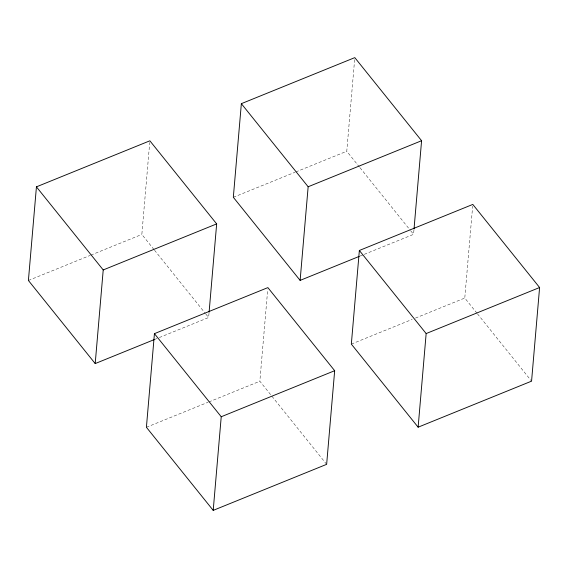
<?xml version="1.0" encoding="UTF-8"?>
<svg xmlns="http://www.w3.org/2000/svg" width="568" height="568" viewBox="0 0 568 568"><rect width="100%" height="100%" fill="white"/><g stroke="black" fill="none" stroke-linecap="round" stroke-linejoin="round"><path stroke-width="0.43" stroke-dasharray="2.84 2.13" d="M153.985 249.544L141.844 234.435L149.718 142.568M159.317 337.548L208.641 317.526L209.017 313.11M326.643 464.333L259.846 381.235L267.727 289.375M359.466 167.042L346.771 151.251L354.645 59.384M364.244 254.365L413.568 234.343L414.022 229.046M476.921 313.16L464.78 298.051L472.654 206.191M28.4 280.478L90.056 255.451M90.873 255.117L141.844 234.435M233.327 197.295L294.984 172.274M295.8 171.941L346.771 151.251M154.382 339.55L158.493 337.882M360.133 256.033L363.421 254.698M146.409 427.285L208.058 402.258M208.882 401.924L259.846 381.235M351.336 344.101L412.169 319.408M415.456 318.073L464.78 298.051M360.02 167.73L410.252 230.225M410.806 230.913L413.568 234.343M477.475 313.848L531.57 381.149M154.539 250.225L205.325 313.408M205.879 314.097L208.641 317.526"/><path stroke-width="0.85" d="M209.095 312.23L216.664 223.899L149.867 140.807L36.43 186.851L28.4 280.478L95.197 363.577L154.382 339.55M95.197 363.577L103.22 269.949L36.43 186.851M154.432 333.657L146.409 427.285L213.206 510.376L326.643 464.333L334.673 370.705L267.876 287.607L154.432 333.657L221.229 416.749L213.206 510.376M414.022 229.046L421.591 140.715L354.794 57.624L241.357 103.667L233.327 197.295L300.124 280.393L359.31 256.367M300.124 280.393L308.154 186.766L241.357 103.667M359.359 250.474L351.336 344.101L418.133 427.193L531.57 381.149L539.6 287.522L472.803 204.423L359.359 250.474L426.156 333.565L418.133 427.193M103.22 269.949L216.664 223.899M308.154 186.766L421.591 140.715M221.229 416.749L334.673 370.705M426.156 333.565L539.6 287.522"/></g></svg>
